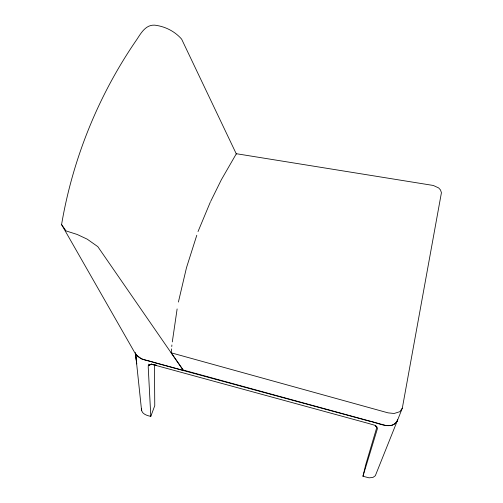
<?xml version="1.0" encoding="UTF-8"?>
<svg xmlns="http://www.w3.org/2000/svg" width="503" height="503" viewBox="0 0 503 503"><rect width="100%" height="100%" fill="white"/><g stroke="black" fill="none" stroke-linecap="round" stroke-linejoin="round"><path stroke-width="0.75" d="M154.465 364.612L154.761 405.676L150.799 416.365C146.876 415.629 140.871 413.692 141.563 408.593M210.612 201.527L221.333 179.772L236.347 153.711L433.316 185.469L438.66 187.933L440.49 189.945L441.427 192.706L402.312 408.178L397.219 421.061L395.201 423.664L392.007 425.337L385.952 425.507L183.23 370.045L171.209 352.817L171.554 348.906M171.756 346.561L171.894 344.995M172.303 341.914L177.125 308.943M148.404 364.128L148.228 367.108L150.799 416.365M397.219 421.061L397.502 419.521M61.573 224.583L66.088 230.94L77.148 234.448L87.201 239.158L97.802 246.633L183.274 370.397L141.783 359.01L135.999 354.822L61.573 224.583C72.778 158.414 98.72 94.621 136.885 39.416C141.117 32.94 145.713 24.666 154.654 25.15C165.009 26.363 174.755 31.261 181.633 39.14L236.385 154.069M178.402 302.058L186.481 267.715L196.786 235.253M135.81 353.861C139.413 360.242 148.077 360.192 154.169 362.575L369.208 421.118C377.533 422.388 391.372 430.939 397.332 420.722L375.313 475.75L372.937 477.429L369.089 477.85L362.959 476.253L365.694 464.791L376.954 426.909M377.69 427.751L362.959 476.253M198.019 231.587L210.267 202.231M402.312 408.178L399.885 411.674L394.119 413.491L388.014 412.844L171.209 352.817M149.881 364.317L148.882 365.618L151.648 364.034L149.41 364.744L151.579 364.342L156.496 365.323L151.51 364.229L368.479 423.444L374.653 425.236L376.37 426.626L375.295 425.312L376.753 427.236M135.426 353.169L136.741 363.939L135.489 352.779L141.55 410.215"/></g></svg>
